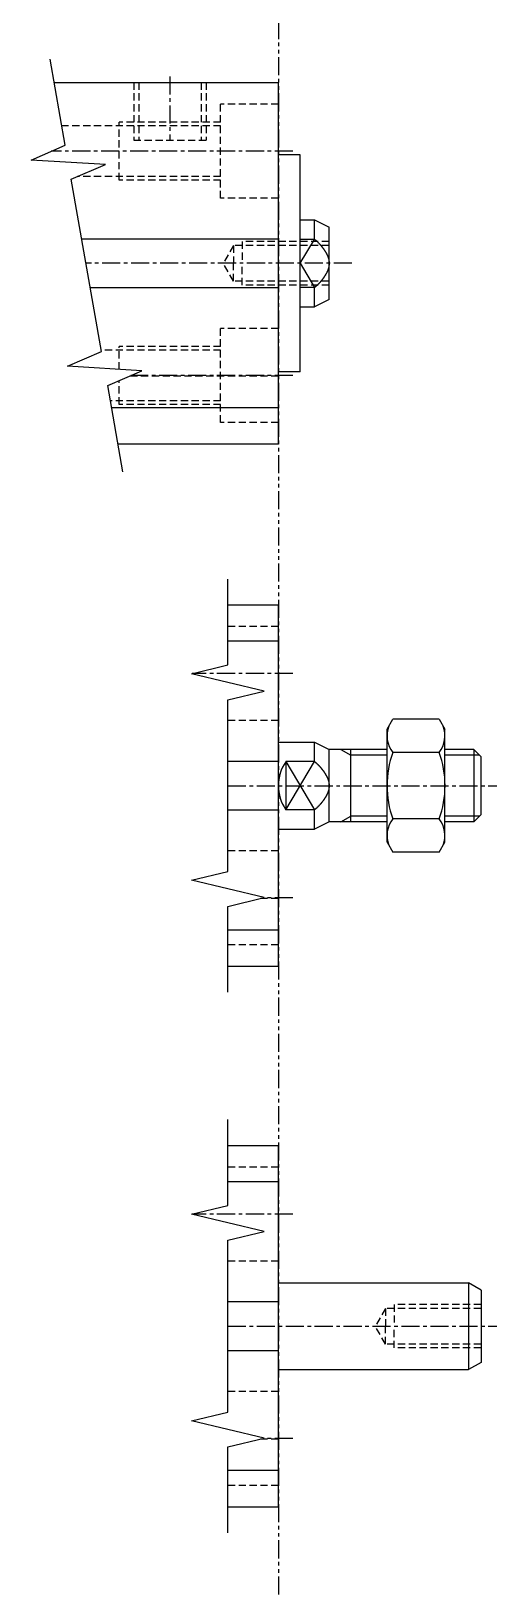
# Model space of a CAD drawing. Extents: x 1 to 128, y 0 to 373.
# Drawn here: x 56.8 to 89, y 179.9 to 287.5 of the extents above; entities that cross this region are included whole.
import ezdxf

# ---------------------------------------------------------------- set-up
doc = ezdxf.new("R2010")
doc.units = 0
for name, pattern in [('CENTER', [2, 1.25, -0.25, 0.25, -0.25]), ('DASHED', [0.75, 0.5, -0.25]), ('PHANTOM', [2.5, 1.25, -0.25, 0.25, -0.25, 0.25, -0.25])]:
    doc.linetypes.add(name, pattern=pattern)
doc.layers.get('0').update_dxf_attribs({"linetype": 'CONTINUOUS'})
doc.layers.add('CENTER', color=1, linetype='CENTER')

msp = doc.modelspace()

# ---------------------------------------------------------------- linework, layer by layer
at = {"color": 3, "linetype": 'PHANTOM'}
msp.add_line((73.92, 373.16), (73.92, 24.45), dxfattribs=at)
at = {"color": 7, "linetype": 'CONTINUOUS'}
for p, q in [((58.42, 283.91), (73.92, 283.91)), ((73.92, 258.91), (73.92, 283.91)), ((75.42, 278.91), (73.92, 278.91)), ((75.42, 263.91), (75.42, 278.91)), ((75.42, 274.41), (76.42, 274.41)), ((76.42, 274.41), (77.42, 273.91)), ((76.42, 273.06), (76.42, 274.41)), ((60.33, 273.11), (73.92, 273.11)), ((77.42, 268.91), (77.42, 273.91)), ((76.42, 273.06), (75.42, 273.06)), ((73.92, 269.71), (60.93, 269.71)), ((76.42, 269.75), (75.42, 269.75)), ((76.42, 268.41), (76.42, 269.75)), ((77.42, 268.91), (76.42, 268.41)), ((75.42, 268.41), (76.42, 268.41)), ((75.42, 263.91), (73.92, 263.91)), ((73.92, 261.42), (62.39, 261.42)), ((73.92, 258.91), (62.83, 258.91)), ((70.42, 247.81), (73.92, 247.81)), ((73.92, 222.81), (73.92, 247.81)), ((73.92, 245.3), (70.42, 245.3)), ((81.42, 239.21), (81.83, 239.91)), ((85.02, 239.91), (81.83, 239.91)), ((85.02, 239.91), (85.42, 239.21)), ((81.42, 231.41), (81.42, 239.21)), ((85.42, 231.41), (85.42, 239.21)), ((73.92, 238.31), (76.42, 238.31)), ((76.42, 236.97), (76.42, 238.31)), ((76.42, 238.31), (77.42, 237.81)), ((81.42, 237.81), (77.42, 237.81)), ((77.42, 232.81), (77.42, 237.81)), ((78.92, 232.81), (78.92, 237.81)), ((87.42, 237.81), (85.42, 237.81)), ((87.42, 237.81), (87.42, 232.81)), ((87.42, 237.81), (87.92, 237.31)), ((70.42, 237.01), (73.92, 237.01)), ((74.42, 236.97), (74.42, 233.65)), ((76.42, 236.97), (74.42, 236.97)), ((85.02, 237.61), (81.83, 237.61)), ((87.92, 233.31), (87.92, 237.31)), ((73.92, 233.61), (70.42, 233.61)), ((76.42, 233.65), (74.42, 233.65)), ((76.42, 232.31), (76.42, 233.65)), ((73.92, 232.31), (76.42, 232.31)), ((77.42, 232.81), (76.42, 232.31)), ((81.42, 232.81), (77.42, 232.81)), ((85.02, 233.01), (81.83, 233.01)), ((87.42, 232.81), (85.42, 232.81)), ((87.92, 233.31), (87.42, 232.81)), ((81.42, 231.41), (81.83, 230.71)), ((85.02, 230.71), (85.42, 231.41)), ((85.02, 230.71), (81.83, 230.71)), ((73.92, 225.32), (70.42, 225.32)), ((73.92, 222.81), (70.42, 222.81)), ((70.42, 210.45), (73.92, 210.45)), ((73.92, 185.45), (73.92, 210.45)), ((73.92, 207.94), (70.42, 207.94)), ((73.92, 200.95), (87.06, 200.95)), ((87.92, 200.45), (87.06, 200.95)), ((87.06, 200.95), (87.06, 194.95)), ((87.92, 200.45), (87.92, 195.45)), ((70.42, 199.65), (73.92, 199.65)), ((73.92, 196.25), (70.42, 196.25)), ((73.92, 194.95), (87.06, 194.95)), ((87.92, 195.45), (87.06, 194.95)), ((73.92, 187.97), (70.42, 187.97)), ((73.92, 185.45), (70.42, 185.45))]:
    msp.add_line(p, q, dxfattribs=at)
at = {"color": 3, "linetype": 'DASHED'}
for p, q in [((63.92, 283.91), (63.92, 279.91)), ((64.27, 283.91), (64.27, 279.91)), ((68.57, 283.91), (68.57, 279.91)), ((68.92, 283.91), (68.92, 279.91)), ((69.92, 275.91), (69.92, 282.41)), ((73.92, 282.41), (69.92, 282.41)), ((69.92, 280.91), (58.95, 280.91)), ((69.92, 281.16), (62.92, 281.16)), ((62.92, 277.16), (62.92, 281.16)), ((63.92, 279.91), (68.92, 279.91)), ((69.92, 277.41), (60.04, 277.41)), ((69.92, 277.16), (62.92, 277.16)), ((73.92, 275.91), (69.92, 275.91)), ((70.82, 272.64), (70.11, 271.41)), ((77.42, 272.64), (70.82, 272.64)), ((70.82, 272.64), (70.82, 271.41)), ((77.42, 272.91), (71.42, 272.91)), ((71.42, 272.91), (71.42, 271.41)), ((70.82, 270.18), (70.11, 271.41)), ((70.82, 270.18), (70.82, 271.41)), ((71.42, 269.91), (71.42, 271.41)), ((77.42, 270.18), (70.82, 270.18)), ((77.42, 269.91), (71.42, 269.91)), ((69.92, 260.41), (69.92, 266.91)), ((73.92, 266.91), (69.92, 266.91)), ((69.92, 265.66), (62.92, 265.66)), ((62.92, 264.08), (62.92, 265.66)), ((69.92, 265.41), (61.68, 265.41)), ((73.92, 263.61), (63.6, 263.61)), ((62.92, 261.66), (62.92, 263.31)), ((69.92, 261.91), (62.3, 261.91)), ((69.92, 261.66), (62.92, 261.66)), ((73.92, 260.41), (69.92, 260.41)), ((73.92, 246.31), (70.42, 246.31)), ((73.92, 239.81), (70.42, 239.81)), ((73.92, 230.81), (70.42, 230.81)), ((73.92, 227.51), (72.68, 227.51)), ((73.92, 224.31), (70.42, 224.31)), ((73.92, 208.95), (70.42, 208.95)), ((73.92, 202.45), (70.42, 202.45)), ((81.32, 199.18), (80.61, 197.95)), ((87.92, 199.18), (81.32, 199.18)), ((81.32, 199.18), (81.32, 197.95)), ((87.92, 199.45), (81.92, 199.45)), ((81.92, 199.45), (81.92, 197.95)), ((81.32, 196.72), (80.61, 197.95)), ((81.32, 196.72), (81.32, 197.95)), ((81.92, 196.45), (81.92, 197.95)), ((87.92, 196.72), (81.32, 196.72)), ((87.92, 196.45), (81.92, 196.45)), ((73.92, 193.45), (70.42, 193.45)), ((73.92, 190.15), (72.68, 190.15)), ((73.92, 186.95), (70.42, 186.95))]:
    msp.add_line(p, q, dxfattribs=at)
at = {"color": 3, "linetype": 'CONTINUOUS'}
for p, q in [((75.42, 271.41), (76.42, 273.06)), ((75.42, 271.41), (76.42, 269.75)), ((78.23, 237.81), (78.92, 237.41)), ((74.42, 233.65), (76.42, 236.97)), ((74.42, 236.97), (76.42, 233.65)), ((81.42, 237.41), (78.92, 237.41)), ((87.82, 237.41), (85.42, 237.41)), ((78.23, 232.81), (78.92, 233.21)), ((81.42, 233.21), (78.92, 233.21)), ((87.82, 233.21), (85.42, 233.21))]:
    msp.add_line(p, q, dxfattribs=at)
for points in [[(63.16, 257.01), (62.12, 262.96), (64.47, 263.98), (59.34, 264.3), (61.7, 265.32), (59.6, 277.22), (61.96, 278.24), (56.83, 278.55), (59.19, 279.58), (58.14, 285.53)], [(70.42, 221.03), (70.42, 226.97), (72.92, 227.57), (67.92, 228.77), (70.42, 229.37), (70.42, 241.25), (72.92, 241.85), (67.92, 243.05), (70.42, 243.65), (70.42, 249.59)], [(70.42, 183.67), (70.42, 189.61), (72.92, 190.21), (67.92, 191.41), (70.42, 192.01), (70.42, 203.89), (72.92, 204.49), (67.92, 205.69), (70.42, 206.29), (70.42, 212.24)]]:
    msp.add_lwpolyline(points, dxfattribs=at)
at = {"color": 7}
for points in [[(76.42, 273.06, 0), (76.43, 273.06, 0), (76.44, 273.05, 0), (76.44, 273.05, 0), (76.45, 273.04, 0), (76.45, 273.04, 0), (76.46, 273.03, 0), (76.47, 273.03, 0), (76.47, 273.02, 0), (76.48, 273.02, 0), (76.49, 273.01, 0), (76.49, 273.01, 0), (76.5, 273, 0), (76.51, 273, 0), (76.51, 272.99, 0), (76.52, 272.99, 0), (76.52, 272.98, 0), (76.53, 272.97, 0), (76.54, 272.97, 0), (76.54, 272.96, 0), (76.55, 272.96, 0), (76.56, 272.95, 0), (76.56, 272.95, 0), (76.57, 272.94, 0), (76.57, 272.94, 0), (76.58, 272.93, 0), (76.59, 272.92, 0), (76.59, 272.92, 0), (76.6, 272.91, 0), (76.6, 272.91, 0), (76.61, 272.9, 0), (76.62, 272.89, 0), (76.62, 272.89, 0), (76.63, 272.88, 0), (76.63, 272.88, 0), (76.64, 272.87, 0), (76.65, 272.87, 0), (76.65, 272.86, 0), (76.66, 272.85, 0), (76.66, 272.85, 0), (76.67, 272.84, 0), (76.67, 272.84, 0), (76.68, 272.83, 0), (76.69, 272.82, 0), (76.69, 272.82, 0), (76.7, 272.81, 0), (76.7, 272.81, 0), (76.71, 272.8, 0), (76.72, 272.79, 0), (76.72, 272.79, 0), (76.73, 272.78, 0), (76.73, 272.78, 0), (76.74, 272.77, 0), (76.74, 272.76, 0), (76.75, 272.76, 0), (76.75, 272.75, 0), (76.76, 272.75, 0), (76.77, 272.74, 0), (76.77, 272.73, 0), (76.78, 272.73, 0), (76.78, 272.72, 0), (76.79, 272.71, 0), (76.79, 272.71, 0), (76.8, 272.7, 0), (76.8, 272.7, 0), (76.81, 272.69, 0), (76.81, 272.68, 0), (76.82, 272.68, 0), (76.83, 272.67, 0), (76.83, 272.66, 0), (76.84, 272.66, 0), (76.84, 272.65, 0), (76.85, 272.64, 0), (76.85, 272.64, 0), (76.86, 272.63, 0), (76.86, 272.63, 0), (76.87, 272.62, 0), (76.87, 272.61, 0), (76.88, 272.61, 0), (76.88, 272.6, 0), (76.89, 272.59, 0), (76.89, 272.59, 0), (76.9, 272.58, 0), (76.91, 272.57, 0), (76.91, 272.57, 0), (76.92, 272.56, 0), (76.92, 272.56, 0), (76.93, 272.55, 0), (76.93, 272.54, 0), (76.94, 272.54, 0), (76.94, 272.53, 0), (76.95, 272.52, 0), (76.95, 272.52, 0), (76.96, 272.51, 0), (76.96, 272.5, 0), (76.97, 272.5, 0), (76.97, 272.49, 0), (76.98, 272.48, 0), (76.98, 272.48, 0), (76.99, 272.47, 0), (76.99, 272.46, 0), (77, 272.46, 0), (77, 272.45, 0), (77.01, 272.44, 0), (77.01, 272.44, 0), (77.02, 272.43, 0), (77.02, 272.42, 0), (77.03, 272.42, 0), (77.03, 272.41, 0), (77.04, 272.4, 0), (77.04, 272.39, 0), (77.04, 272.39, 0), (77.05, 272.38, 0), (77.05, 272.38, 0), (77.06, 272.37, 0), (77.06, 272.36, 0), (77.07, 272.35, 0), (77.07, 272.35, 0), (77.08, 272.34, 0), (77.08, 272.33, 0), (77.09, 272.33, 0), (77.09, 272.32, 0), (77.1, 272.31, 0), (77.1, 272.31, 0), (77.11, 272.3, 0), (77.11, 272.29, 0), (77.11, 272.29, 0), (77.12, 272.28, 0), (77.12, 272.27, 0), (77.13, 272.26, 0), (77.13, 272.26, 0), (77.14, 272.25, 0), (77.14, 272.24, 0), (77.15, 272.24, 0), (77.15, 272.23, 0), (77.15, 272.22, 0), (77.16, 272.21, 0), (77.16, 272.21, 0), (77.17, 272.2, 0), (77.17, 272.19, 0), (77.18, 272.19, 0), (77.18, 272.18, 0), (77.18, 272.17, 0), (77.19, 272.17, 0), (77.19, 272.16, 0), (77.2, 272.15, 0), (77.2, 272.14, 0), (77.2, 272.14, 0), (77.21, 272.13, 0), (77.21, 272.12, 0), (77.22, 272.11, 0), (77.22, 272.11, 0), (77.22, 272.1, 0), (77.23, 272.09, 0), (77.23, 272.08, 0), (77.24, 272.08, 0), (77.24, 272.07, 0), (77.24, 272.06, 0), (77.25, 272.06, 0), (77.25, 272.05, 0), (77.25, 272.04, 0), (77.26, 272.03, 0), (77.26, 272.02, 0), (77.27, 272.02, 0), (77.27, 272.01, 0), (77.27, 272, 0), (77.28, 272, 0), (77.28, 271.99, 0), (77.28, 271.98, 0), (77.29, 271.97, 0), (77.29, 271.96, 0), (77.29, 271.96, 0), (77.3, 271.95, 0), (77.3, 271.94, 0), (77.3, 271.94, 0), (77.31, 271.93, 0), (77.31, 271.92, 0), (77.31, 271.91, 0), (77.32, 271.9, 0), (77.32, 271.9, 0), (77.32, 271.89, 0), (77.33, 271.88, 0), (77.33, 271.87, 0), (77.33, 271.87, 0), (77.33, 271.86, 0), (77.34, 271.85, 0), (77.34, 271.84, 0), (77.34, 271.83, 0), (77.35, 271.83, 0), (77.35, 271.82, 0), (77.35, 271.81, 0), (77.35, 271.8, 0), (77.36, 271.8, 0), (77.36, 271.79, 0), (77.36, 271.78, 0), (77.36, 271.77, 0), (77.37, 271.76, 0), (77.37, 271.75, 0), (77.37, 271.75, 0), (77.37, 271.74, 0), (77.38, 271.73, 0), (77.38, 271.72, 0), (77.38, 271.71, 0), (77.38, 271.71, 0), (77.38, 271.7, 0), (77.39, 271.69, 0), (77.39, 271.68, 0), (77.39, 271.68, 0), (77.39, 271.67, 0), (77.39, 271.66, 0), (77.4, 271.65, 0), (77.4, 271.64, 0), (77.4, 271.63, 0), (77.4, 271.63, 0), (77.4, 271.62, 0), (77.4, 271.61, 0), (77.41, 271.6, 0), (77.41, 271.59, 0), (77.41, 271.58, 0), (77.41, 271.58, 0), (77.41, 271.57, 0), (77.41, 271.56, 0), (77.41, 271.55, 0), (77.41, 271.54, 0), (77.42, 271.54, 0), (77.42, 271.53, 0), (77.42, 271.52, 0), (77.42, 271.51, 0), (77.42, 271.5, 0), (77.42, 271.49, 0), (77.42, 271.49, 0), (77.42, 271.48, 0), (77.42, 271.47, 0), (77.42, 271.46, 0), (77.42, 271.45, 0), (77.42, 271.44, 0), (77.42, 271.44, 0), (77.42, 271.43, 0), (77.42, 271.42, 0), (77.42, 271.41, 0), (77.42, 271.4, 0), (77.42, 271.39, 0), (77.42, 271.39, 0), (77.42, 271.38, 0), (77.42, 271.37, 0), (77.42, 271.36, 0), (77.42, 271.35, 0), (77.42, 271.34, 0), (77.42, 271.34, 0), (77.42, 271.33, 0), (77.42, 271.32, 0), (77.42, 271.31, 0), (77.42, 271.3, 0), (77.42, 271.29, 0), (77.42, 271.29, 0), (77.41, 271.28, 0), (77.41, 271.27, 0), (77.41, 271.26, 0), (77.41, 271.25, 0), (77.41, 271.25, 0), (77.41, 271.24, 0), (77.41, 271.23, 0), (77.41, 271.22, 0), (77.41, 271.21, 0), (77.4, 271.2, 0), (77.4, 271.2, 0), (77.4, 271.19, 0), (77.4, 271.18, 0), (77.4, 271.17, 0), (77.4, 271.16, 0), (77.39, 271.15, 0), (77.39, 271.15, 0), (77.39, 271.14, 0), (77.39, 271.13, 0), (77.39, 271.12, 0), (77.38, 271.11, 0), (77.38, 271.11, 0), (77.38, 271.1, 0), (77.38, 271.09, 0), (77.38, 271.08, 0), (77.37, 271.07, 0), (77.37, 271.07, 0), (77.37, 271.06, 0), (77.37, 271.05, 0), (77.36, 271.04, 0), (77.36, 271.03, 0), (77.36, 271.03, 0), (77.36, 271.02, 0), (77.35, 271.01, 0), (77.35, 271, 0), (77.35, 271, 0), (77.35, 270.99, 0), (77.34, 270.98, 0), (77.34, 270.97, 0), (77.34, 270.96, 0), (77.33, 270.96, 0), (77.33, 270.95, 0), (77.33, 270.94, 0), (77.33, 270.93, 0), (77.32, 270.93, 0), (77.32, 270.92, 0), (77.32, 270.91, 0), (77.31, 270.9, 0), (77.31, 270.89, 0), (77.31, 270.89, 0), (77.3, 270.88, 0), (77.3, 270.87, 0), (77.3, 270.86, 0), (77.29, 270.86, 0), (77.29, 270.85, 0), (77.29, 270.84, 0), (77.28, 270.83, 0), (77.28, 270.82, 0), (77.28, 270.82, 0), (77.27, 270.81, 0), (77.27, 270.8, 0), (77.27, 270.8, 0), (77.26, 270.79, 0), (77.26, 270.78, 0), (77.25, 270.77, 0), (77.25, 270.76, 0), (77.25, 270.76, 0), (77.24, 270.75, 0), (77.24, 270.74, 0), (77.24, 270.74, 0), (77.23, 270.73, 0), (77.23, 270.72, 0), (77.22, 270.71, 0), (77.22, 270.71, 0), (77.22, 270.7, 0), (77.21, 270.69, 0), (77.21, 270.69, 0), (77.2, 270.68, 0), (77.2, 270.67, 0), (77.2, 270.66, 0), (77.19, 270.66, 0), (77.19, 270.65, 0), (77.18, 270.64, 0), (77.18, 270.63, 0), (77.18, 270.63, 0), (77.17, 270.62, 0), (77.17, 270.61, 0), (77.16, 270.61, 0), (77.16, 270.6, 0), (77.15, 270.59, 0), (77.15, 270.58, 0), (77.15, 270.58, 0), (77.14, 270.57, 0), (77.14, 270.56, 0), (77.13, 270.56, 0), (77.13, 270.55, 0), (77.12, 270.54, 0), (77.12, 270.54, 0), (77.11, 270.53, 0), (77.11, 270.52, 0), (77.11, 270.51, 0), (77.1, 270.51, 0), (77.1, 270.5, 0), (77.09, 270.49, 0), (77.09, 270.49, 0), (77.08, 270.48, 0), (77.08, 270.47, 0), (77.07, 270.47, 0), (77.07, 270.46, 0), (77.06, 270.45, 0), (77.06, 270.44, 0), (77.05, 270.44, 0), (77.05, 270.43, 0), (77.04, 270.43, 0), (77.04, 270.42, 0), (77.03, 270.41, 0), (77.03, 270.4, 0), (77.03, 270.4, 0), (77.02, 270.39, 0), (77.02, 270.38, 0), (77.01, 270.38, 0), (77.01, 270.37, 0), (77, 270.36, 0), (77, 270.36, 0), (76.99, 270.35, 0), (76.99, 270.34, 0), (76.98, 270.34, 0), (76.98, 270.33, 0), (76.97, 270.32, 0), (76.97, 270.32, 0), (76.96, 270.31, 0), (76.96, 270.3, 0), (76.95, 270.3, 0), (76.95, 270.29, 0), (76.94, 270.28, 0), (76.94, 270.28, 0), (76.93, 270.27, 0), (76.93, 270.26, 0), (76.92, 270.26, 0), (76.92, 270.25, 0), (76.91, 270.25, 0), (76.91, 270.24, 0), (76.9, 270.23, 0), (76.89, 270.23, 0), (76.89, 270.22, 0), (76.88, 270.21, 0), (76.88, 270.21, 0), (76.87, 270.2, 0), (76.87, 270.19, 0), (76.86, 270.19, 0), (76.86, 270.18, 0), (76.85, 270.17, 0), (76.85, 270.17, 0), (76.84, 270.16, 0), (76.84, 270.15, 0), (76.83, 270.15, 0), (76.83, 270.14, 0), (76.82, 270.14, 0), (76.81, 270.13, 0), (76.81, 270.12, 0), (76.8, 270.12, 0), (76.8, 270.11, 0), (76.79, 270.11, 0), (76.79, 270.1, 0), (76.78, 270.09, 0), (76.78, 270.09, 0), (76.77, 270.08, 0), (76.77, 270.07, 0), (76.76, 270.07, 0), (76.75, 270.06, 0), (76.75, 270.06, 0), (76.74, 270.05, 0), (76.74, 270.04, 0), (76.73, 270.04, 0), (76.73, 270.03, 0), (76.72, 270.02, 0), (76.72, 270.02, 0), (76.71, 270.01, 0), (76.7, 270.01, 0), (76.7, 270, 0), (76.69, 270, 0), (76.69, 269.99, 0), (76.68, 269.98, 0), (76.67, 269.98, 0), (76.67, 269.97, 0), (76.66, 269.96, 0), (76.66, 269.96, 0), (76.65, 269.95, 0), (76.65, 269.95, 0), (76.64, 269.94, 0), (76.63, 269.94, 0), (76.63, 269.93, 0), (76.62, 269.92, 0), (76.62, 269.92, 0), (76.61, 269.91, 0), (76.6, 269.91, 0), (76.6, 269.9, 0), (76.59, 269.89, 0), (76.59, 269.89, 0), (76.58, 269.88, 0), (76.57, 269.88, 0), (76.57, 269.87, 0), (76.56, 269.87, 0), (76.56, 269.86, 0), (76.55, 269.86, 0), (76.54, 269.85, 0), (76.54, 269.85, 0), (76.53, 269.84, 0), (76.52, 269.83, 0), (76.52, 269.83, 0), (76.51, 269.82, 0), (76.51, 269.82, 0), (76.5, 269.81, 0), (76.49, 269.81, 0), (76.49, 269.8, 0), (76.48, 269.8, 0), (76.47, 269.79, 0), (76.47, 269.79, 0), (76.46, 269.78, 0), (76.45, 269.77, 0), (76.45, 269.77, 0), (76.44, 269.76, 0), (76.44, 269.76, 0), (76.43, 269.75, 0), (76.42, 269.75, 0)], [(76.42, 236.97, 0), (76.43, 236.96, 0), (76.44, 236.96, 0), (76.44, 236.95, 0), (76.45, 236.95, 0), (76.45, 236.94, 0), (76.46, 236.94, 0), (76.47, 236.93, 0), (76.47, 236.93, 0), (76.48, 236.92, 0), (76.49, 236.91, 0), (76.49, 236.91, 0), (76.5, 236.9, 0), (76.51, 236.9, 0), (76.51, 236.89, 0), (76.52, 236.89, 0), (76.52, 236.88, 0), (76.53, 236.88, 0), (76.54, 236.87, 0), (76.54, 236.87, 0), (76.55, 236.86, 0), (76.56, 236.85, 0), (76.56, 236.85, 0), (76.57, 236.84, 0), (76.57, 236.84, 0), (76.58, 236.83, 0), (76.59, 236.83, 0), (76.59, 236.82, 0), (76.6, 236.81, 0), (76.6, 236.81, 0), (76.61, 236.8, 0), (76.62, 236.8, 0), (76.62, 236.79, 0), (76.63, 236.79, 0), (76.63, 236.78, 0), (76.64, 236.78, 0), (76.65, 236.77, 0), (76.65, 236.76, 0), (76.66, 236.76, 0), (76.66, 236.75, 0), (76.67, 236.75, 0), (76.67, 236.74, 0), (76.68, 236.73, 0), (76.69, 236.73, 0), (76.69, 236.72, 0), (76.7, 236.72, 0), (76.7, 236.71, 0), (76.71, 236.7, 0), (76.72, 236.7, 0), (76.72, 236.69, 0), (76.73, 236.69, 0), (76.73, 236.68, 0), (76.74, 236.67, 0), (76.74, 236.67, 0), (76.75, 236.66, 0), (76.75, 236.66, 0), (76.76, 236.65, 0), (76.77, 236.64, 0), (76.77, 236.64, 0), (76.78, 236.63, 0), (76.78, 236.62, 0), (76.79, 236.62, 0), (76.79, 236.61, 0), (76.8, 236.6, 0), (76.8, 236.6, 0), (76.81, 236.59, 0), (76.81, 236.59, 0), (76.82, 236.58, 0), (76.83, 236.57, 0), (76.83, 236.57, 0), (76.84, 236.56, 0), (76.84, 236.55, 0), (76.85, 236.55, 0), (76.85, 236.54, 0), (76.86, 236.53, 0), (76.86, 236.53, 0), (76.87, 236.52, 0), (76.87, 236.52, 0), (76.88, 236.51, 0), (76.88, 236.5, 0), (76.89, 236.5, 0), (76.89, 236.49, 0), (76.9, 236.48, 0), (76.91, 236.48, 0), (76.91, 236.47, 0), (76.92, 236.46, 0), (76.92, 236.46, 0), (76.93, 236.45, 0), (76.93, 236.44, 0), (76.94, 236.44, 0), (76.94, 236.43, 0), (76.95, 236.43, 0), (76.95, 236.42, 0), (76.96, 236.41, 0), (76.96, 236.41, 0), (76.97, 236.4, 0), (76.97, 236.39, 0), (76.98, 236.39, 0), (76.98, 236.38, 0), (76.99, 236.37, 0), (76.99, 236.37, 0), (77, 236.36, 0), (77, 236.35, 0), (77.01, 236.35, 0), (77.01, 236.34, 0), (77.02, 236.33, 0), (77.02, 236.32, 0), (77.03, 236.32, 0), (77.03, 236.31, 0), (77.04, 236.31, 0), (77.04, 236.3, 0), (77.04, 236.29, 0), (77.05, 236.28, 0), (77.05, 236.28, 0), (77.06, 236.27, 0), (77.06, 236.26, 0), (77.07, 236.26, 0), (77.07, 236.25, 0), (77.08, 236.24, 0), (77.08, 236.24, 0), (77.09, 236.23, 0), (77.09, 236.22, 0), (77.1, 236.22, 0), (77.1, 236.21, 0), (77.11, 236.2, 0), (77.11, 236.19, 0), (77.11, 236.19, 0), (77.12, 236.18, 0), (77.12, 236.17, 0), (77.13, 236.17, 0), (77.13, 236.16, 0), (77.14, 236.15, 0), (77.14, 236.15, 0), (77.15, 236.14, 0), (77.15, 236.13, 0), (77.15, 236.12, 0), (77.16, 236.12, 0), (77.16, 236.11, 0), (77.17, 236.1, 0), (77.17, 236.1, 0), (77.18, 236.09, 0), (77.18, 236.08, 0), (77.18, 236.07, 0), (77.19, 236.07, 0), (77.19, 236.06, 0), (77.2, 236.05, 0), (77.2, 236.05, 0), (77.2, 236.04, 0), (77.21, 236.03, 0), (77.21, 236.02, 0), (77.22, 236.02, 0), (77.22, 236.01, 0), (77.22, 236, 0), (77.23, 236, 0), (77.23, 235.99, 0), (77.24, 235.98, 0), (77.24, 235.97, 0), (77.24, 235.97, 0), (77.25, 235.96, 0), (77.25, 235.95, 0), (77.25, 235.94, 0), (77.26, 235.94, 0), (77.26, 235.93, 0), (77.27, 235.92, 0), (77.27, 235.91, 0), (77.27, 235.91, 0), (77.28, 235.9, 0), (77.28, 235.89, 0), (77.28, 235.88, 0), (77.29, 235.88, 0), (77.29, 235.87, 0), (77.29, 235.86, 0), (77.3, 235.85, 0), (77.3, 235.84, 0), (77.3, 235.84, 0), (77.31, 235.83, 0), (77.31, 235.82, 0), (77.31, 235.81, 0), (77.32, 235.81, 0), (77.32, 235.8, 0), (77.32, 235.79, 0), (77.33, 235.78, 0), (77.33, 235.78, 0), (77.33, 235.77, 0), (77.33, 235.76, 0), (77.34, 235.75, 0), (77.34, 235.75, 0), (77.34, 235.74, 0), (77.35, 235.73, 0), (77.35, 235.72, 0), (77.35, 235.71, 0), (77.35, 235.71, 0), (77.36, 235.7, 0), (77.36, 235.69, 0), (77.36, 235.68, 0), (77.36, 235.67, 0), (77.37, 235.67, 0), (77.37, 235.66, 0), (77.37, 235.65, 0), (77.37, 235.64, 0), (77.38, 235.63, 0), (77.38, 235.63, 0), (77.38, 235.62, 0), (77.38, 235.61, 0), (77.38, 235.6, 0), (77.39, 235.59, 0), (77.39, 235.59, 0), (77.39, 235.58, 0), (77.39, 235.57, 0), (77.39, 235.56, 0), (77.4, 235.55, 0), (77.4, 235.54, 0), (77.4, 235.54, 0), (77.4, 235.53, 0), (77.4, 235.52, 0), (77.4, 235.51, 0), (77.41, 235.5, 0), (77.41, 235.5, 0), (77.41, 235.49, 0), (77.41, 235.48, 0), (77.41, 235.47, 0), (77.41, 235.46, 0), (77.41, 235.46, 0), (77.41, 235.45, 0), (77.42, 235.44, 0), (77.42, 235.43, 0), (77.42, 235.42, 0), (77.42, 235.41, 0), (77.42, 235.41, 0), (77.42, 235.4, 0), (77.42, 235.39, 0), (77.42, 235.38, 0), (77.42, 235.37, 0), (77.42, 235.36, 0), (77.42, 235.35, 0), (77.42, 235.35, 0), (77.42, 235.34, 0), (77.42, 235.33, 0), (77.42, 235.32, 0), (77.42, 235.31, 0), (77.42, 235.31, 0), (77.42, 235.3, 0), (77.42, 235.29, 0), (77.42, 235.28, 0), (77.42, 235.27, 0), (77.42, 235.26, 0), (77.42, 235.26, 0), (77.42, 235.25, 0), (77.42, 235.24, 0), (77.42, 235.23, 0), (77.42, 235.22, 0), (77.42, 235.21, 0), (77.42, 235.21, 0), (77.42, 235.2, 0), (77.42, 235.19, 0), (77.41, 235.18, 0), (77.41, 235.17, 0), (77.41, 235.16, 0), (77.41, 235.16, 0), (77.41, 235.15, 0), (77.41, 235.14, 0), (77.41, 235.13, 0), (77.41, 235.12, 0), (77.41, 235.12, 0), (77.4, 235.11, 0), (77.4, 235.1, 0), (77.4, 235.09, 0), (77.4, 235.08, 0), (77.4, 235.07, 0), (77.4, 235.07, 0), (77.39, 235.06, 0), (77.39, 235.05, 0), (77.39, 235.04, 0), (77.39, 235.03, 0), (77.39, 235.03, 0), (77.38, 235.02, 0), (77.38, 235.01, 0), (77.38, 235, 0), (77.38, 234.99, 0), (77.38, 234.99, 0), (77.37, 234.98, 0), (77.37, 234.97, 0), (77.37, 234.96, 0), (77.37, 234.95, 0), (77.36, 234.94, 0), (77.36, 234.94, 0), (77.36, 234.93, 0), (77.36, 234.92, 0), (77.35, 234.91, 0), (77.35, 234.91, 0), (77.35, 234.9, 0), (77.35, 234.89, 0), (77.34, 234.88, 0), (77.34, 234.87, 0), (77.34, 234.87, 0), (77.33, 234.86, 0), (77.33, 234.85, 0), (77.33, 234.84, 0), (77.33, 234.84, 0), (77.32, 234.83, 0), (77.32, 234.82, 0), (77.32, 234.81, 0), (77.31, 234.81, 0), (77.31, 234.8, 0), (77.31, 234.79, 0), (77.3, 234.78, 0), (77.3, 234.77, 0), (77.3, 234.77, 0), (77.29, 234.76, 0), (77.29, 234.75, 0), (77.29, 234.74, 0), (77.28, 234.74, 0), (77.28, 234.73, 0), (77.28, 234.72, 0), (77.27, 234.71, 0), (77.27, 234.71, 0), (77.27, 234.7, 0), (77.26, 234.69, 0), (77.26, 234.68, 0), (77.25, 234.68, 0), (77.25, 234.67, 0), (77.25, 234.66, 0), (77.24, 234.65, 0), (77.24, 234.65, 0), (77.24, 234.64, 0), (77.23, 234.63, 0), (77.23, 234.62, 0), (77.22, 234.62, 0), (77.22, 234.61, 0), (77.22, 234.6, 0), (77.21, 234.59, 0), (77.21, 234.59, 0), (77.2, 234.58, 0), (77.2, 234.57, 0), (77.2, 234.57, 0), (77.19, 234.56, 0), (77.19, 234.55, 0), (77.18, 234.54, 0), (77.18, 234.54, 0), (77.18, 234.53, 0), (77.17, 234.52, 0), (77.17, 234.52, 0), (77.16, 234.51, 0), (77.16, 234.5, 0), (77.15, 234.49, 0), (77.15, 234.49, 0), (77.15, 234.48, 0), (77.14, 234.47, 0), (77.14, 234.47, 0), (77.13, 234.46, 0), (77.13, 234.45, 0), (77.12, 234.44, 0), (77.12, 234.44, 0), (77.11, 234.43, 0), (77.11, 234.42, 0), (77.11, 234.42, 0), (77.1, 234.41, 0), (77.1, 234.4, 0), (77.09, 234.4, 0), (77.09, 234.39, 0), (77.08, 234.38, 0), (77.08, 234.38, 0), (77.07, 234.37, 0), (77.07, 234.36, 0), (77.06, 234.35, 0), (77.06, 234.35, 0), (77.05, 234.34, 0), (77.05, 234.34, 0), (77.04, 234.33, 0), (77.04, 234.32, 0), (77.03, 234.31, 0), (77.03, 234.31, 0), (77.03, 234.3, 0), (77.02, 234.29, 0), (77.02, 234.29, 0), (77.01, 234.28, 0), (77.01, 234.27, 0), (77, 234.27, 0), (77, 234.26, 0), (76.99, 234.25, 0), (76.99, 234.25, 0), (76.98, 234.24, 0), (76.98, 234.23, 0), (76.97, 234.23, 0), (76.97, 234.22, 0), (76.96, 234.21, 0), (76.96, 234.21, 0), (76.95, 234.2, 0), (76.95, 234.19, 0), (76.94, 234.19, 0), (76.94, 234.18, 0), (76.93, 234.17, 0), (76.93, 234.17, 0), (76.92, 234.16, 0), (76.92, 234.16, 0), (76.91, 234.15, 0), (76.91, 234.14, 0), (76.9, 234.13, 0), (76.89, 234.13, 0), (76.89, 234.12, 0), (76.88, 234.12, 0), (76.88, 234.11, 0), (76.87, 234.1, 0), (76.87, 234.1, 0), (76.86, 234.09, 0), (76.86, 234.08, 0), (76.85, 234.08, 0), (76.85, 234.07, 0), (76.84, 234.06, 0), (76.84, 234.06, 0), (76.83, 234.05, 0), (76.83, 234.05, 0), (76.82, 234.04, 0), (76.81, 234.03, 0), (76.81, 234.03, 0), (76.8, 234.02, 0), (76.8, 234.01, 0), (76.79, 234.01, 0), (76.79, 234, 0), (76.78, 234, 0), (76.78, 233.99, 0), (76.77, 233.98, 0), (76.77, 233.98, 0), (76.76, 233.97, 0), (76.75, 233.97, 0), (76.75, 233.96, 0), (76.74, 233.95, 0), (76.74, 233.95, 0), (76.73, 233.94, 0), (76.73, 233.93, 0), (76.72, 233.93, 0), (76.72, 233.92, 0), (76.71, 233.92, 0), (76.7, 233.91, 0), (76.7, 233.9, 0), (76.69, 233.9, 0), (76.69, 233.89, 0), (76.68, 233.89, 0), (76.67, 233.88, 0), (76.67, 233.87, 0), (76.66, 233.87, 0), (76.66, 233.86, 0), (76.65, 233.86, 0), (76.65, 233.85, 0), (76.64, 233.84, 0), (76.63, 233.84, 0), (76.63, 233.83, 0), (76.62, 233.83, 0), (76.62, 233.82, 0), (76.61, 233.82, 0), (76.6, 233.81, 0), (76.6, 233.8, 0), (76.59, 233.8, 0), (76.59, 233.79, 0), (76.58, 233.79, 0), (76.57, 233.78, 0), (76.57, 233.78, 0), (76.56, 233.77, 0), (76.56, 233.76, 0), (76.55, 233.76, 0), (76.54, 233.75, 0), (76.54, 233.75, 0), (76.53, 233.74, 0), (76.52, 233.74, 0), (76.52, 233.73, 0), (76.51, 233.73, 0), (76.51, 233.72, 0), (76.5, 233.72, 0), (76.49, 233.71, 0), (76.49, 233.7, 0), (76.48, 233.7, 0), (76.47, 233.69, 0), (76.47, 233.69, 0), (76.46, 233.68, 0), (76.45, 233.68, 0), (76.45, 233.67, 0), (76.44, 233.67, 0), (76.44, 233.66, 0), (76.43, 233.66, 0), (76.42, 233.65, 0)]]:
    msp.add_polyline3d(points, dxfattribs=at)
at = {"color": 7, "linetype": 'CONTINUOUS'}
for centre, radius, start, end in [((83.26, 238.76), 1.84, 158.7261, 218.7261), ((83.58, 238.76), 1.84, 321.2738, 21.2742), ((76.92, 235.31), 3, 146.439, 213.561), ((88.17, 235.31), 6.75, 160.068, 199.932), ((78.68, 235.31), 6.75, 340.0679, 19.932), ((83.26, 231.86), 1.84, 141.2739, 201.2739), ((83.58, 231.86), 1.84, 338.7258, 38.7262)]:
    msp.add_arc(centre, radius, start, end, dxfattribs=at)
at = {"layer": 'CENTER', "color": 1, "linetype": 'CENTER'}
for p, q in [((66.42, 284.32), (66.42, 279.91)), ((74.92, 279.16), (58.21, 279.16)), ((78.99, 271.41), (60.63, 271.41)), ((74.92, 263.66), (63.72, 263.66)), ((74.92, 243.06), (67.96, 243.06)), ((70.42, 235.31), (89.01, 235.31)), ((74.92, 227.56), (72.89, 227.56)), ((74.92, 205.7), (67.96, 205.7)), ((70.42, 197.95), (89.01, 197.95)), ((74.92, 190.2), (72.89, 190.2))]:
    msp.add_line(p, q, dxfattribs=at)

doc.saveas('drawing.dxf')
